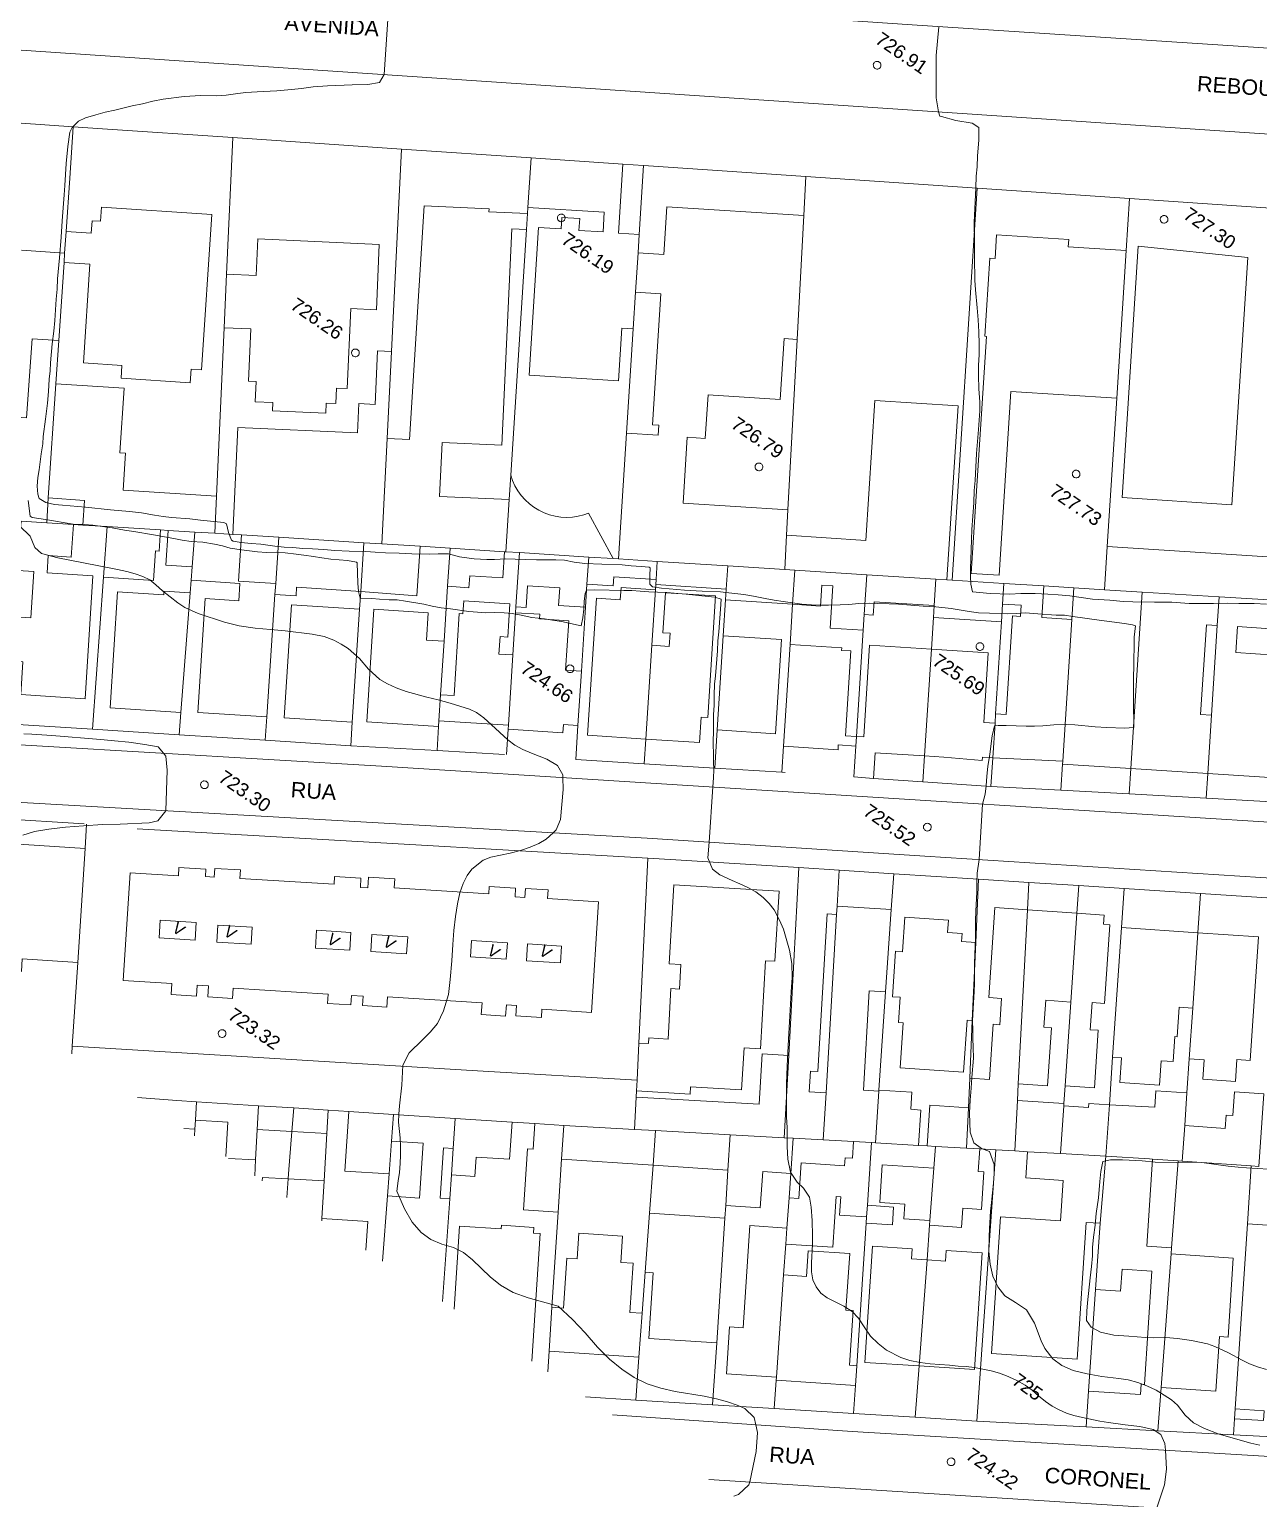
# Model space of a CAD drawing. Header units: metres. Extents: x 322294 to 7190115, y 7390841 to 10157759.
# Drawn here: x 322782.3 to 322941.5, y 7392564.9 to 7392755.3 of the extents above; entities that cross this region are included whole.
import ezdxf
from ezdxf.enums import TextEntityAlignment as Align

# ---------------------------------------------------------------- set-up
doc = ezdxf.new("R2010")
doc.units = ezdxf.units.M
doc.layers.get('0').update_dxf_attribs({"lineweight": 18})
for name, color, linetype, lineweight in [('100_SIST_VIARIO_MEIO_FIO', 1, 'Continuous', 18), ('160_P_SIMP_ASF_TOP', 7, 'Continuous', 18), ('206_MURO_E_MURO_ARRIMO', 7, 'Continuous', 18), ('214_PROJ_BEIRAL_EDIF', 10, 'Continuous', 18), ('600_CURVA_MESTRA', 14, 'Continuous', 18), ('602_CURVA_MESTRA_TOP', 24, 'Continuous', 18), ('604_CURVA_INTERM', 7, 'Continuous', 18), ('606_PTO_COTADO', 7, 'Continuous', 18), ('624_SEGM_CURVA_MESTRA', 14, 'Continuous', 18)]:
    doc.layers.add(name, color=color, linetype=linetype, lineweight=lineweight)
doc.styles.add('Style-Arial', font='arial.ttf', dxfattribs={"height": 1.75})

# ---------------------------------------------------------------- blocks, each defined once
blk = doc.blocks.new('SP09')
at = {"color": 0, "linetype": 'Continuous'}
blk.add_lwpolyline([(-0.03, -0.51), (-0.14, -0.49), (-0.24, -0.46), (-0.31, -0.42), (-0.35, -0.39), (-0.42, -0.31), (-0.47, -0.24), (-0.51, -0.15), (-0.52, -0.09), (-0.52, 0.03), (-0.51, 0.11), (-0.48, 0.2), (-0.44, 0.27), (-0.4, 0.33), (-0.32, 0.39), (-0.23, 0.44), (-0.15, 0.48), (-0.1, 0.48), (-0.03, 0.48), (0.08, 0.48), (0.19, 0.44), (0.27, 0.4), (0.35, 0.32), (0.41, 0.23), (0.46, 0.11), (0.48, 0.03), (0.48, -0.03), (0.47, -0.08), (0.44, -0.21), (0.38, -0.3), (0.31, -0.38), (0.23, -0.44), (0.1, -0.49), (0.02, -0.51)], close=True, dxfattribs=at)

msp = doc.modelspace()

# ---------------------------------------------------------------- linework, layer by layer
at = {"layer": '100_SIST_VIARIO_MEIO_FIO'}
for points in [[(322900.704, 7392822.247), (322988.598, 7392778.139), (322990.648, 7392775.955), (322992.222, 7392773.408), (322993.429, 7392769.868), (322994.123, 7392766.335), (322994.356, 7392762.595), (322994.196, 7392759.835), (322993.648, 7392757.657), (322992.632, 7392755.655), (322990.642, 7392753.424), (322988.805, 7392752.237), (322984.613, 7392751.13), (322980.911, 7392750.561), (322977.166, 7392750.612), (322896.643, 7392755.852), (322806.441, 7392762.02), (322805.448, 7392762.914)], [(322797.807, 7392751.481), (322733.174, 7392755.829), (322662.622, 7392760.61), (322661.194, 7392759.543), (322660.103, 7392757.764), (322657.598, 7392727.757), (322656.556, 7392710.213)], [(323056.864, 7392683.572), (323059.545, 7392720.347), (323058.591, 7392723.18), (323057.195, 7392725.904), (323055.073, 7392728.733), (323052.758, 7392731.053), (323046.244, 7392735.017), (323035.192, 7392740.58), (323028.077, 7392743.082), (323025.101, 7392743.43), (323022.109, 7392743.277), (323010.421, 7392740.942), (323003.457, 7392739.615), (322997.522, 7392738.739), (322993.044, 7392738.305), (322975.36, 7392739.37), (322964.099, 7392740.174), (322958.118, 7392740.647), (322955.129, 7392740.897), (322797.807, 7392751.481)], [(322862.317, 7392650.464), (322752.397, 7392656.73), (322751.077, 7392656.297), (322749.6, 7392654.185), (322749.251, 7392648.268)]]:
    msp.add_lwpolyline(points, dxfattribs=at)
at = {"layer": '100_SIST_VIARIO_MEIO_FIO', "flags": 128}
for points in [[(322739.994, 7392664.97), (322827.89, 7392659.814), (323048.314, 7392645.896), (323051.527, 7392646.581), (323053.522, 7392648.296), (323054.563, 7392650.412), (323055.388, 7392660.236), (323056.864, 7392683.572)], [(322857.796, 7392575.727), (322888.893, 7392573.567), (323010.824, 7392566.28), (323042.39, 7392564.242), (323044.596, 7392563.545), (323048.012, 7392561.765), (323048.724, 7392562.301), (323048.889, 7392571.261), (323053.317, 7392632.578), (323053.157, 7392634.274), (323052.237, 7392636.15), (323049.435, 7392638.321), (323047.972, 7392638.626), (322898.289, 7392648.15), (322862.317, 7392650.464)], [(322870.287, 7392567.379), (323044.806, 7392556.269), (323047.788, 7392554.106), (323048.114, 7392553.592), (323048.724, 7392552.006)]]:
    msp.add_lwpolyline(points, dxfattribs=at)
at = {"layer": '206_MURO_E_MURO_ARRIMO'}
for p, q in [((322787.917, 7392742.67), (322791.745, 7392742.409)), ((322791.745, 7392742.409), (322808.619, 7392741.26)), ((322808.619, 7392741.26), (322830.479, 7392739.772)), ((322830.479, 7392739.772), (322847.258, 7392738.63)), ((322859.174, 7392737.819), (322861.853, 7392737.637)), ((322861.853, 7392737.637), (322882.863, 7392736.207)), ((322882.863, 7392736.207), (322905.092, 7392734.694)), ((322905.092, 7392734.694), (322924.828, 7392733.35)), ((322924.828, 7392733.35), (322955.468, 7392731.265)), ((322790.411, 7392664.578), (322779.384, 7392665.279)), ((322801.657, 7392663.863), (322790.411, 7392664.578)), ((322812.795, 7392663.155), (322801.657, 7392663.863)), ((322823.902, 7392662.449), (322812.795, 7392663.155)), ((322835.08, 7392661.823), (322823.902, 7392662.449)), ((322843.834, 7392661.332), (322835.08, 7392661.823)), ((322861.939, 7392660.11), (322853.048, 7392660.658)), ((322871.07, 7392659.548), (322861.939, 7392660.11)), ((322879.76, 7392659.012), (322871.07, 7392659.548)), ((322880.189, 7392658.986), (322879.76, 7392659.012)), ((322898.043, 7392657.781), (322891.644, 7392658.223)), ((322906.857, 7392657.173), (322898.043, 7392657.781)), ((322915.91, 7392656.68), (322906.857, 7392657.173)), ((322924.77, 7392656.197), (322915.91, 7392656.68)), ((322934.742, 7392655.653), (322924.77, 7392656.197)), ((322944.789, 7392655.106), (322934.742, 7392655.653)), ((322789.341, 7392652.31), (322777.464, 7392653.075)), ((322862.413, 7392647.889), (322796.235, 7392651.667)), ((322866.019, 7392647.683), (322862.413, 7392647.889)), ((322881.977, 7392646.656), (322866.019, 7392647.683)), ((322894.255, 7392645.866), (322887.185, 7392646.321)), ((322905.259, 7392645.158), (322894.255, 7392645.866)), ((322911.762, 7392644.74), (322905.259, 7392645.158)), ((322918.233, 7392644.324), (322911.762, 7392644.74)), ((322924.114, 7392643.946), (322918.233, 7392644.324)), ((322934.015, 7392643.309), (322924.114, 7392643.946)), ((322943.925, 7392642.671), (322934.015, 7392643.309)), ((322860.826, 7392577.653), (322854.313, 7392578.055)), ((322870.793, 7392577.039), (322860.826, 7392577.653)), ((322878.786, 7392576.546), (322870.793, 7392577.039)), ((322889.062, 7392575.912), (322878.786, 7392576.546)), ((322897.034, 7392575.42), (322889.062, 7392575.912)), ((322905.043, 7392574.926), (322897.034, 7392575.42)), ((322919.198, 7392574.177), (322905.043, 7392574.926)), ((322928.483, 7392573.685), (322919.198, 7392574.177)), ((322938.28, 7392573.166), (322928.483, 7392573.685))]:
    msp.add_line(p, q, dxfattribs=at)
at = {"layer": '206_MURO_E_MURO_ARRIMO', "flags": 128}
for points in [[(322808.619, 7392741.26), (322807.809, 7392723.574)], [(322829.174, 7392713.554), (322830.479, 7392739.772)], [(322861.28, 7392728.702), (322861.853, 7392737.637)], [(322882.594, 7392731.167), (322882.863, 7392736.207)], [(322905.092, 7392734.694), (322901.834, 7392683.894)], [(322846.796, 7392731.427), (322846.846, 7392732.213)], [(322924.395, 7392726.61), (322924.828, 7392733.35)], [(322844.621, 7392697.514), (322846.663, 7392729.347)], [(322786.743, 7392725.08), (322786.067, 7392714.946)], [(322807.491, 7392716.623), (322806.491, 7392694.777)], [(322859.628, 7392702.944), (322860.496, 7392716.472)], [(322880.551, 7392692.998), (322881.734, 7392715.101)], [(322921.936, 7392688.272), (322923.168, 7392707.47)], [(322789.176, 7392691.05), (322787.956, 7392691.127)], [(322791.842, 7392684.293), (322790.411, 7392664.578)], [(322803.21, 7392683.888), (322803.082, 7392682.247)], [(322825.185, 7392682.455), (322825.038, 7392680.154)], [(322836.445, 7392683.107), (322835.989, 7392675.998)], [(322863.428, 7392683.323), (322863.386, 7392682.665)], [(322913.718, 7392683.152), (322917.593, 7392682.912)], [(322872.467, 7392681.343), (322872.169, 7392676.689)], [(322881.156, 7392680.786), (322880.823, 7392675.583)], [(322845.255, 7392679.688), (322845.303, 7392680.428)], [(322853.783, 7392672.123), (322854.315, 7392680.406)], [(322899.144, 7392674.953), (322899.408, 7392679.062)], [(322889.426, 7392663.645), (322890.31, 7392677.426)], [(322907.46, 7392666.575), (322908.225, 7392678.496)], [(322801.881, 7392666.756), (322801.657, 7392663.863)], [(322812.795, 7392663.155), (322813.001, 7392666.202)], [(322824.099, 7392665.516), (322823.902, 7392662.449)], [(322835.28, 7392664.941), (322835.08, 7392661.823)], [(322844.077, 7392661.314), (322844.287, 7392664.589)], [(322853.048, 7392660.658), (322853.331, 7392665.066)], [(322871.386, 7392664.489), (322871.07, 7392659.548)], [(322862.145, 7392663.312), (322861.939, 7392660.11)], [(322879.976, 7392662.39), (322879.76, 7392659.012)], [(322898.043, 7392657.781), (322898.257, 7392661.12)], [(322906.857, 7392657.173), (322907.096, 7392660.892)], [(322915.91, 7392656.68), (322916.127, 7392660.063)], [(322924.981, 7392659.495), (322924.77, 7392656.197)], [(322934.742, 7392655.653), (322934.948, 7392658.856)], [(322789.66, 7392652.28), (322789.459, 7392649.136)], [(322862.413, 7392647.889), (322861.236, 7392623.924)], [(322894.255, 7392645.866), (322893.94, 7392641.238)], [(322905.259, 7392645.158), (322904.89, 7392636.956)], [(322911.576, 7392641.185), (322911.762, 7392644.74)], [(322917.99, 7392640.749), (322918.233, 7392644.324)], [(322924.114, 7392643.946), (322923.769, 7392638.873)], [(322933.668, 7392638.2), (322934.015, 7392643.309)], [(322788.511, 7392634.342), (322787.815, 7392623.494)], [(322893.213, 7392630.545), (322892.349, 7392617.829)], [(322904.435, 7392626.821), (322904.1, 7392619.375)], [(322922.628, 7392622.092), (322922.207, 7392615.899)], [(322932.258, 7392617.458), (322932.557, 7392621.863)], [(322916.313, 7392616.08), (322916.467, 7392618.353)], [(322803.703, 7392612.77), (322803.651, 7392611.913)], [(322816.267, 7392612.45), (322815.822, 7392606.952), (322815.778, 7392606.323)], [(322820.785, 7392612.198), (322820.442, 7392606.063)], [(322898.584, 7392610.593), (322897.469, 7392610.657)], [(322905.043, 7392574.926), (322907.506, 7392610.074)], [(322811.462, 7392606.693), (322811.574, 7392608.775)], [(322828.64, 7392604.102), (322828.854, 7392606.955)], [(322836.936, 7392606.835), (322836.719, 7392603.747)], [(322862.61, 7392601.882), (322863.067, 7392608.096)], [(322880.687, 7392603.841), (322880.908, 7392607.022)], [(322940.587, 7392608.008), (322940.09, 7392600.499)], [(322872.376, 7392601.235), (322872.481, 7392602.845)], [(322850.768, 7392601.987), (322849.964, 7392589.671)], [(322890.692, 7392600.589), (322889.471, 7392582.109)], [(322921.012, 7392600.558), (322920.422, 7392591.975)], [(322898.908, 7392600.302), (322898.57, 7392595.811)], [(322930.207, 7392596.585), (322930.267, 7392597.381)], [(322861.654, 7392588.901), (322862.046, 7392594.228)], [(322849.593, 7392583.991), (322849.419, 7392581.325)], [(322870.793, 7392577.039), (322871.318, 7392585.059)], [(322860.826, 7392577.653), (322861.236, 7392583.22)], [(322897.535, 7392582.076), (322897.034, 7392575.42)], [(322878.786, 7392576.546), (322879.043, 7392580.232)], [(322889.302, 7392579.553), (322889.062, 7392575.912)], [(322919.516, 7392578.811), (322919.198, 7392574.177)], [(322928.483, 7392573.685), (322928.903, 7392579.269)], [(322938.501, 7392576.504), (322938.417, 7392575.24)]]:
    msp.add_lwpolyline(points, dxfattribs=at)
at = {"layer": '214_PROJ_BEIRAL_EDIF'}
for points in [[(322774.394, 7392743.59), (322787.917, 7392742.67), (322787.473, 7392736.017)], [(322787.473, 7392736.017), (322787.011, 7392729.098), (322786.823, 7392726.279), (322781.239, 7392726.689)], [(322860.999, 7392619.106), (322860.931, 7392617.719), (322860.892, 7392616.926), (322860.686, 7392612.721), (322851.503, 7392613.233), (322847.767, 7392613.475), (322844.799, 7392613.668), (322837.448, 7392614.144), (322829.431, 7392614.664), (322823.631, 7392615.04), (322820.953, 7392615.214), (322816.514, 7392615.502), (322811.952, 7392615.798), (322803.92, 7392616.319), (322801.363, 7392616.485), (322796.273, 7392616.843)], [(322829.171, 7392611.198), (322829.431, 7392614.664), (322837.448, 7392614.144), (322837.175, 7392610.24), (322835.897, 7392610.324), (322835.467, 7392603.83), (322836.719, 7392603.747), (322835.786, 7392590.437)], [(322811.785, 7392612.701), (322811.574, 7392608.775), (322808.052, 7392608.971)], [(322820.442, 7392606.063), (322820.169, 7392601.175), (322820.153, 7392600.884)], [(322820.169, 7392601.175), (322820.153, 7392600.884)], [(322847.641, 7392600.033), (322843.424, 7392600.313), (322843.393, 7392599.841), (322837.991, 7392600.199), (322837.278, 7392589.439)]]:
    msp.add_lwpolyline(points, dxfattribs=at)
at = {"layer": '214_PROJ_BEIRAL_EDIF', "flags": 128}
for points in [[(322846.846, 7392732.213), (322847.258, 7392738.63), (322859.174, 7392737.819), (322858.6, 7392728.874), (322861.28, 7392728.702), (322861.128, 7392726.337), (322860.801, 7392721.231), (322860.496, 7392716.472), (322859.045, 7392716.565), (322858.607, 7392709.738), (322847.007, 7392710.482), (322848.233, 7392729.605), (322851.147, 7392729.418), (322851.243, 7392730.914), (322853.569, 7392730.764), (322853.47, 7392729.234), (322856.591, 7392729.034), (322856.754, 7392731.577)], [(322787.011, 7392729.098), (322786.823, 7392726.279), (322786.743, 7392725.08), (322790.102, 7392724.856), (322789.248, 7392712.054), (322794.238, 7392711.721), (322794.13, 7392710.091), (322803.078, 7392709.493), (322803.197, 7392711.266), (322804.539, 7392711.177), (322805.881, 7392731.29), (322791.59, 7392732.244), (322791.468, 7392730.416), (322790.366, 7392730.489), (322790.259, 7392728.882)], [(322843.806, 7392687.594), (322836.761, 7392688.044), (322832.879, 7392688.291), (322827.933, 7392688.607), (322828.613, 7392702.273), (322831.492, 7392702.142), (322833.424, 7392732.424), (322841.824, 7392732.04), (322841.806, 7392731.655), (322846.796, 7392731.427), (322846.663, 7392729.347), (322844.77, 7392729.433), (322843.488, 7392701.41), (322835.727, 7392701.765), (322835.406, 7392694.762), (322844.418, 7392694.349), (322843.984, 7392687.583)], [(322880.551, 7392692.998), (322880.375, 7392689.717), (322880.138, 7392685.278), (322872.75, 7392685.749), (322863.621, 7392686.331), (322858.583, 7392686.652), (322859.628, 7392702.944), (322863.723, 7392702.681), (322863.807, 7392703.991), (322862.978, 7392704.044), (322864.067, 7392721.022), (322860.801, 7392721.231), (322861.128, 7392726.337), (322864.469, 7392726.123), (322864.866, 7392732.304), (322882.594, 7392731.167), (322881.734, 7392715.101), (322880.052, 7392715.209), (322879.545, 7392707.306), (322870.196, 7392707.906), (322869.835, 7392702.282), (322867.511, 7392702.431), (322866.962, 7392693.869)], [(322807.491, 7392716.623), (322807.809, 7392723.574), (322811.657, 7392723.398), (322811.873, 7392728.121), (322827.599, 7392727.401), (322827.212, 7392718.955), (322823.904, 7392719.107), (322823.429, 7392708.727), (322822.063, 7392708.79), (322821.972, 7392706.805), (322820.711, 7392706.863), (322820.65, 7392705.536), (322813.769, 7392705.851), (322813.818, 7392706.912), (322811.526, 7392707.017), (322811.647, 7392709.642), (322810.656, 7392709.687), (322810.966, 7392716.464)], [(322924.395, 7392726.61), (322923.168, 7392707.47), (322909.444, 7392708.35), (322907.917, 7392684.538), (322904.311, 7392684.77), (322906.282, 7392715.497), (322906.063, 7392715.511), (322906.714, 7392725.651), (322907.388, 7392725.608), (322907.584, 7392728.664), (322916.942, 7392728.063), (322916.88, 7392727.092)], [(322940.129, 7392725.731), (322938.074, 7392693.687), (322923.841, 7392694.6), (322925.932, 7392727.204)], [(322809.723, 7392689.763), (322808.611, 7392689.832), (322809.245, 7392703.693), (322824.761, 7392702.983), (322824.935, 7392706.786), (322827.056, 7392706.689), (322827.374, 7392713.636), (322829.174, 7392713.554), (322828.613, 7392702.273), (322827.933, 7392688.607), (322825.589, 7392688.756), (322814.571, 7392689.459)], [(322806.491, 7392694.777), (322806.272, 7392689.979), (322803.695, 7392690.14), (322800.225, 7392690.358), (322799.251, 7392690.419), (322792.318, 7392690.853), (322789.176, 7392691.05), (322789.389, 7392694.245), (322784.706, 7392694.557), (322785.695, 7392709.366), (322794.54, 7392708.775), (322793.982, 7392700.403), (322794.718, 7392700.354), (322794.4, 7392695.584)], [(322901.154, 7392683.938), (322902.6, 7392706.487), (322891.804, 7392707.179), (322890.642, 7392689.058), (322880.375, 7392689.717), (322880.138, 7392685.278), (322881.439, 7392685.195), (322890.77, 7392684.6), (322899.726, 7392684.029)], [(322857.915, 7392686.695), (322854.731, 7392686.898), (322845.754, 7392687.47), (322843.984, 7392687.583), (322844.418, 7392694.349), (322844.621, 7392697.514), (322844.863, 7392696.804), (322845.175, 7392696.123), (322845.552, 7392695.475), (322845.992, 7392694.868), (322846.489, 7392694.307), (322847.04, 7392693.799), (322847.638, 7392693.347), (322848.278, 7392692.956), (322848.953, 7392692.631), (322849.658, 7392692.374), (322850.384, 7392692.188), (322851.125, 7392692.075), (322851.874, 7392692.036), (322852.623, 7392692.071), (322853.364, 7392692.179), (322854.092, 7392692.361), (322854.709, 7392692.578)], [(322787.956, 7392691.127), (322784.492, 7392691.344), (322781.166, 7392691.544), (322780.758, 7392685.54), (322780.733, 7392685.171), (322782.831, 7392685.036), (322782.444, 7392679.009), (322780.325, 7392679.145), (322779.936, 7392673.414), (322781.395, 7392673.321), (322781.122, 7392669.073), (322789.467, 7392668.537), (322790.488, 7392684.457), (322784.544, 7392684.838), (322784.687, 7392687.083), (322787.685, 7392686.891)], [(322799.251, 7392690.419), (322792.318, 7392690.853), (322791.842, 7392684.293), (322798.352, 7392683.876), (322798.596, 7392687.688), (322799.074, 7392687.658)], [(322800.225, 7392690.358), (322803.695, 7392690.14), (322803.346, 7392685.642), (322799.936, 7392685.861)], [(322809.723, 7392689.763), (322808.611, 7392689.832), (322806.272, 7392689.979), (322803.695, 7392690.14), (322803.346, 7392685.642), (322803.21, 7392683.888), (322809.535, 7392683.483), (322809.391, 7392681.234), (322805.033, 7392681.513), (322804.087, 7392666.774), (322813.001, 7392666.202), (322814.07, 7392682.029), (322814.166, 7392683.459), (322809.339, 7392683.769)], [(322814.166, 7392683.459), (322814.07, 7392682.029), (322816.801, 7392681.854), (322816.874, 7392682.988), (322825.185, 7392682.455), (322825.589, 7392688.756), (322814.571, 7392689.459)], [(322832.879, 7392688.291), (322832.469, 7392681.895), (322825.185, 7392682.455), (322825.589, 7392688.756), (322827.933, 7392688.607)], [(322952.125, 7392686.336), (322921.936, 7392688.272), (322921.577, 7392682.666), (322926.448, 7392682.365), (322936.416, 7392681.749), (322946.458, 7392681.129), (322951.713, 7392680.804)], [(322843.806, 7392687.594), (322836.761, 7392688.044), (322836.445, 7392683.107), (322839.216, 7392682.929), (322839.315, 7392684.485), (322843.589, 7392684.211)], [(322845.303, 7392680.428), (322846.618, 7392680.343), (322846.8, 7392683.182), (322850.973, 7392682.915), (322850.827, 7392680.629), (322854.315, 7392680.406), (322854.505, 7392683.379), (322854.731, 7392686.898), (322845.754, 7392687.47)], [(322854.505, 7392683.379), (322857.909, 7392683.161), (322857.984, 7392684.327), (322863.47, 7392683.975), (322863.621, 7392686.331), (322858.583, 7392686.652), (322857.915, 7392686.695), (322854.731, 7392686.898)], [(322863.47, 7392683.975), (322863.621, 7392686.331), (322872.75, 7392685.749), (322872.557, 7392682.737), (322863.428, 7392683.323)], [(322881.156, 7392680.786), (322881.439, 7392685.195), (322880.138, 7392685.278), (322872.75, 7392685.749), (322872.557, 7392682.737), (322872.467, 7392681.343)], [(322890.44, 7392679.448), (322890.31, 7392677.426), (322886.033, 7392677.701), (322886.383, 7392683.155), (322884.961, 7392683.246), (322884.788, 7392680.553), (322881.156, 7392680.786), (322881.439, 7392685.195), (322890.77, 7392684.6)], [(322890.44, 7392679.448), (322891.601, 7392679.374), (322891.713, 7392681.11), (322899.507, 7392680.61), (322899.726, 7392684.029), (322890.77, 7392684.6)], [(322801.881, 7392666.756), (322803.082, 7392682.247), (322799.683, 7392682.465), (322799.653, 7392681.994), (322793.688, 7392682.376), (322792.724, 7392667.343)], [(322863.386, 7392682.665), (322862.925, 7392675.471), (322862.145, 7392663.312), (322854.587, 7392663.797), (322855.727, 7392681.569), (322858.829, 7392681.37), (322858.93, 7392682.951)], [(322899.726, 7392684.029), (322901.154, 7392683.938), (322901.834, 7392683.894), (322908.544, 7392683.472), (322908.373, 7392680.81), (322908.225, 7392678.496), (322899.408, 7392679.062), (322899.507, 7392680.61)], [(322908.373, 7392680.81), (322908.544, 7392683.472), (322913.718, 7392683.152), (322913.455, 7392679.054), (322917.329, 7392678.805), (322916.152, 7392660.449), (322907.096, 7392660.892), (322907.382, 7392665.363), (322907.46, 7392666.575), (322908.837, 7392666.486), (322909.658, 7392679.283), (322910.702, 7392679.216), (322910.794, 7392680.655)], [(322924.981, 7392659.495), (322916.127, 7392660.063), (322916.152, 7392660.449), (322917.329, 7392678.805), (322917.593, 7392682.912), (322921.577, 7392682.666), (322926.448, 7392682.365)], [(322824.099, 7392665.516), (322825.038, 7392680.154), (322816.2, 7392680.721), (322815.261, 7392666.083)], [(322835.544, 7392669.066), (322837.282, 7392668.955), (322837.963, 7392679.572), (322838.431, 7392679.542), (322838.539, 7392681.224), (322844.528, 7392680.84), (322844.252, 7392676.538), (322843.247, 7392676.602), (322843.101, 7392674.323), (322844.904, 7392674.208), (322844.319, 7392665.096), (322835.327, 7392665.672)], [(322862.145, 7392663.312), (322862.925, 7392675.471), (322865.171, 7392675.327), (322865.28, 7392677.031), (322864.355, 7392677.091), (322864.687, 7392682.272), (322871.16, 7392681.857), (322870.149, 7392666.103), (322869.29, 7392666.158), (322869.079, 7392662.867)], [(322936.177, 7392678.017), (322936.416, 7392681.749), (322926.448, 7392682.365), (322924.981, 7392659.495), (322934.948, 7392658.856), (322935.433, 7392666.418), (322934.025, 7392666.508), (322934.769, 7392678.107)], [(322934.948, 7392658.856), (322935.433, 7392666.418), (322936.177, 7392678.017), (322936.416, 7392681.749), (322946.458, 7392681.129), (322946.231, 7392677.591), (322946.042, 7392674.646), (322942.888, 7392674.848), (322943.065, 7392677.611), (322938.805, 7392677.884), (322938.589, 7392674.511), (322943.674, 7392674.185), (322943.476, 7392671.111), (322944.05, 7392671.075), (322943.592, 7392663.936), (322945.348, 7392663.824), (322944.988, 7392658.212)], [(322835.989, 7392675.998), (322835.544, 7392669.066), (322835.327, 7392665.672), (322835.28, 7392664.941), (322825.965, 7392665.538), (322826.901, 7392680.131), (322833.94, 7392679.68), (322833.713, 7392676.144)], [(322853.783, 7392672.123), (322853.331, 7392665.066), (322851.457, 7392665.186), (322851.39, 7392664.134), (322844.287, 7392664.589), (322844.319, 7392665.096), (322844.904, 7392674.208), (322845.255, 7392679.688), (322848.401, 7392679.486), (322848.362, 7392678.886), (322852.135, 7392678.644), (322851.725, 7392672.255)], [(322871.386, 7392664.489), (322872.169, 7392676.689), (322879.71, 7392676.205), (322878.927, 7392664.005)], [(322889.426, 7392663.645), (322889.347, 7392662.406), (322887.079, 7392662.552), (322887.04, 7392661.937), (322879.976, 7392662.39), (322880.823, 7392675.583), (322887.53, 7392675.153), (322887.507, 7392674.802), (322888.705, 7392674.725), (322888.001, 7392663.74)], [(322891.644, 7392658.223), (322889.09, 7392658.399), (322889.347, 7392662.406), (322889.426, 7392663.645), (322890.364, 7392663.582), (322891.126, 7392675.468), (322899.144, 7392674.953), (322898.257, 7392661.12), (322891.856, 7392661.53)], [(322907.382, 7392665.363), (322907.096, 7392660.892), (322905.762, 7392660.978), (322905.734, 7392660.547), (322900.765, 7392660.959), (322898.257, 7392661.12), (322899.144, 7392674.953), (322906.517, 7392674.48), (322905.939, 7392665.456)], [(322776.44, 7392637.021), (322776.223, 7392633.614), (322777.081, 7392633.565), (322780.477, 7392633.248), (322781.216, 7392633.198), (322781.324, 7392634.821), (322788.511, 7392634.342), (322789.459, 7392649.136), (322779.533, 7392649.763), (322778.72, 7392636.877)], [(322855.99, 7392642.231), (322855.088, 7392627.897), (322848.668, 7392628.3), (322848.6, 7392627.222), (322845.307, 7392627.429), (322845.394, 7392628.804), (322844.061, 7392628.888), (322843.968, 7392627.412), (322840.814, 7392627.611), (322840.91, 7392629.123), (322828.638, 7392629.895), (322828.554, 7392628.57), (322825.436, 7392628.766), (322825.513, 7392629.994), (322823.985, 7392630.09), (322823.908, 7392628.853), (322820.873, 7392629.044), (322820.95, 7392630.267), (322808.673, 7392631.04), (322808.589, 7392629.705), (322805.364, 7392629.908), (322805.453, 7392631.325), (322803.985, 7392631.417), (322803.895, 7392629.985), (322800.607, 7392630.192), (322800.697, 7392631.619), (322794.418, 7392632.014), (322795.297, 7392645.973), (322801.557, 7392645.579), (322801.625, 7392646.662), (322805.116, 7392646.442), (322805.056, 7392645.494), (322806.199, 7392645.422), (322806.271, 7392646.559), (322809.596, 7392646.35), (322809.527, 7392645.256), (322821.734, 7392644.488), (322821.799, 7392645.509), (322825.219, 7392645.294), (322825.143, 7392644.087), (322826.097, 7392644.027), (322826.184, 7392645.416), (322829.597, 7392645.201), (322829.523, 7392644.032), (322841.789, 7392643.26), (322841.849, 7392644.208), (322845.264, 7392643.993), (322845.192, 7392642.847), (322846.457, 7392642.768), (322846.531, 7392643.951), (322849.478, 7392643.765), (322849.408, 7392642.645)], [(322885.487, 7392617.48), (322885.128, 7392611.374), (322881.226, 7392611.589), (322880.068, 7392611.653), (322880.648, 7392622.296), (322881.977, 7392646.656), (322887.185, 7392646.321), (322886.91, 7392641.652), (322886.847, 7392640.576), (322885.63, 7392640.648), (322884.427, 7392620.217), (322883.465, 7392620.273), (322883.308, 7392617.609)], [(322861.236, 7392623.924), (322860.999, 7392619.106), (322860.931, 7392617.719), (322867.876, 7392617.31), (322867.93, 7392618.228), (322874.55, 7392617.838), (322874.873, 7392623.314), (322876.983, 7392623.19), (322877.653, 7392634.582), (322878.872, 7392634.511), (322879.408, 7392643.605), (322865.756, 7392644.409), (322865.154, 7392634.175), (322866.681, 7392634.085), (322866.494, 7392630.908), (322865.392, 7392630.973), (322865.007, 7392624.436), (322862.529, 7392624.582), (322862.486, 7392623.85)], [(322892.338, 7392617.675), (322890.323, 7392617.793), (322891.081, 7392630.67), (322893.213, 7392630.545), (322893.94, 7392641.238), (322886.91, 7392641.652), (322886.847, 7392640.576), (322885.487, 7392617.48), (322885.128, 7392611.374), (322889.037, 7392611.147), (322891.38, 7392611.011), (322891.883, 7392610.982)], [(322903.692, 7392610.296), (322905.399, 7392610.197), (322907.506, 7392610.074), (322909.936, 7392609.933), (322910.28, 7392616.49), (322910.391, 7392618.613), (322911.576, 7392641.185), (322907.375, 7392641.471), (322906.583, 7392629.817), (322908.226, 7392629.705), (322907.994, 7392626.293), (322907.165, 7392626.35), (322906.679, 7392619.199), (322904.1, 7392619.375), (322903.927, 7392615.533)], [(322911.576, 7392641.185), (322910.391, 7392618.613), (322914.187, 7392618.355), (322914.701, 7392625.911), (322913.719, 7392625.978), (322913.955, 7392629.455), (322917.207, 7392629.234), (322917.99, 7392640.749)], [(322916.467, 7392618.353), (322917.207, 7392629.234), (322917.99, 7392640.749), (322921.515, 7392640.509), (322921.434, 7392639.315), (322922.273, 7392639.258), (322921.579, 7392629.048), (322919.967, 7392629.157), (322919.728, 7392625.645), (322920.767, 7392625.575), (322920.258, 7392618.095)], [(322803.874, 7392639.542), (322803.73, 7392637.244), (322799.054, 7392637.538), (322799.199, 7392639.836)], [(322811.131, 7392638.935), (322806.683, 7392639.215), (322806.544, 7392637.007), (322810.992, 7392636.728)], [(322904.435, 7392626.821), (322904.89, 7392636.956), (322903.06, 7392637.081), (322903.13, 7392638.114), (322901.225, 7392638.243), (322901.335, 7392639.855), (322895.703, 7392640.238), (322895.398, 7392635.754), (322894.498, 7392635.815), (322894.097, 7392629.918), (322895.097, 7392629.85), (322894.874, 7392626.58), (322895.496, 7392626.537), (322895.1, 7392620.712), (322903.301, 7392620.154), (322903.757, 7392626.867)], [(322933.668, 7392638.2), (322933.005, 7392628.458), (322931.268, 7392628.576), (322931.006, 7392624.73), (322930.701, 7392624.751), (322930.481, 7392621.514), (322928.911, 7392621.621), (322928.695, 7392618.451), (322923.572, 7392618.799), (322923.791, 7392622.013), (322922.628, 7392622.092), (322923.769, 7392638.873)], [(322823.927, 7392638.255), (322819.459, 7392638.536), (322819.313, 7392636.221), (322823.782, 7392635.94)], [(322831.279, 7392637.69), (322831.14, 7392635.488), (322826.489, 7392635.78), (322826.628, 7392637.983)], [(322844.189, 7392636.917), (322839.562, 7392637.208), (322839.428, 7392635.074), (322844.055, 7392634.783)], [(322851.195, 7392636.479), (322851.058, 7392634.301), (322846.652, 7392634.578), (322846.789, 7392636.756)], [(322932.557, 7392621.863), (322933.005, 7392628.458), (322933.668, 7392638.2), (322941.521, 7392637.666), (322940.433, 7392621.668), (322938.733, 7392621.784), (322938.539, 7392618.933), (322934.313, 7392619.22), (322934.484, 7392621.732)], [(322880.648, 7392622.296), (322877.19, 7392622.5), (322876.807, 7392615.989), (322860.892, 7392616.926), (322860.686, 7392612.721), (322863.397, 7392612.572), (322873.082, 7392612.038), (322880.068, 7392611.653)], [(322891.883, 7392610.982), (322897.469, 7392610.657), (322897.781, 7392615.242), (322896.468, 7392615.332), (322896.618, 7392617.538), (322892.349, 7392617.829), (322892.338, 7392617.675)], [(322921.755, 7392609.247), (322922.207, 7392615.899), (322928.087, 7392615.592), (322928.232, 7392617.731), (322932.258, 7392617.458), (322931.969, 7392613.212), (322931.657, 7392608.625), (322931.116, 7392608.662), (322927.805, 7392608.891), (322927.417, 7392608.918)], [(322811.785, 7392612.701), (322816.267, 7392612.45), (322816.514, 7392615.502), (322811.952, 7392615.798)], [(322903.927, 7392615.533), (322898.943, 7392615.872), (322898.584, 7392610.593), (322899.678, 7392610.529), (322903.692, 7392610.296)], [(322915.871, 7392609.588), (322916.291, 7392615.764), (322916.313, 7392616.08), (322910.28, 7392616.49), (322909.936, 7392609.933), (322911.587, 7392609.837)], [(322922.207, 7392615.899), (322919.539, 7392616.081), (322919.503, 7392615.546), (322916.291, 7392615.764), (322915.871, 7392609.588), (322921.755, 7392609.247)], [(322931.969, 7392613.212), (322937.216, 7392612.855), (322937.333, 7392614.584), (322938.218, 7392614.523), (322938.427, 7392617.59), (322942.202, 7392617.333), (322942.077, 7392615.488), (322941.564, 7392607.941), (322940.587, 7392608.008), (322931.657, 7392608.625)], [(322820.785, 7392612.198), (322816.267, 7392612.45), (322816.514, 7392615.502), (322820.953, 7392615.214)], [(322829.171, 7392611.198), (322828.854, 7392606.955), (322823.12, 7392607.335), (322823.631, 7392615.04), (322829.431, 7392614.664)], [(322844.799, 7392613.668), (322837.448, 7392614.144), (322837.175, 7392610.24), (322836.936, 7392606.835), (322839.989, 7392606.633), (322840.155, 7392609.139), (322844.48, 7392608.852)], [(322847.767, 7392613.475), (322851.503, 7392613.233), (322851.218, 7392608.881), (322850.768, 7392601.987), (322846.267, 7392602.285), (322846.791, 7392610.201), (322847.546, 7392610.151)], [(322863.067, 7392608.096), (322863.397, 7392612.572), (322860.686, 7392612.721), (322851.503, 7392613.233), (322851.218, 7392608.881)], [(322872.782, 7392607.453), (322863.067, 7392608.096), (322863.397, 7392612.572), (322873.082, 7392612.038)], [(322880.908, 7392607.022), (322877.283, 7392607.262), (322876.97, 7392602.547), (322872.481, 7392602.845), (322872.782, 7392607.453), (322873.082, 7392612.038), (322880.068, 7392611.653), (322881.226, 7392611.589)], [(322889.037, 7392611.147), (322891.38, 7392611.011), (322890.844, 7392602.894), (322890.745, 7392601.4), (322887.234, 7392601.633), (322887.39, 7392603.98), (322886.78, 7392604.021), (322886.346, 7392597.46), (322880.271, 7392597.862), (322880.415, 7392599.939), (322880.687, 7392603.841), (322881.94, 7392603.758), (322882.246, 7392608.378), (322887.876, 7392608.005), (322887.946, 7392609.064), (322888.895, 7392609.001)], [(322905.399, 7392610.197), (322903.692, 7392610.296), (322899.678, 7392610.529), (322899.466, 7392607.712), (322898.954, 7392600.918), (322898.908, 7392600.302), (322903.031, 7392600.029), (322903.196, 7392602.523), (322905.619, 7392602.363), (322905.94, 7392607.212), (322905.205, 7392607.261)], [(322911.587, 7392609.837), (322911.362, 7392606.44), (322916.208, 7392606.119), (322915.862, 7392600.893), (322908.095, 7392601.408), (322906.921, 7392583.679), (322918.021, 7392582.944), (322919.195, 7392600.678), (322921.012, 7392600.558), (322921.755, 7392609.247), (322915.871, 7392609.588)], [(322930.267, 7392597.381), (322931.116, 7392608.662), (322927.805, 7392608.891), (322927.057, 7392597.594)], [(322898.954, 7392600.918), (322899.466, 7392607.712), (322892.77, 7392608.155), (322892.446, 7392603.258), (322895.688, 7392603.043), (322895.562, 7392601.143)], [(322890.844, 7392602.894), (322890.745, 7392601.4), (322890.692, 7392600.589), (322894.089, 7392600.365), (322894.241, 7392602.669)], [(322871.318, 7392585.059), (322862.536, 7392585.64), (322863.1, 7392594.158), (322862.046, 7392594.228), (322862.61, 7392601.882), (322872.376, 7392601.235)], [(322861.654, 7392588.901), (322860.056, 7392589.006), (322860.478, 7392595.373), (322858.892, 7392595.478), (322859.118, 7392598.898), (322853.436, 7392599.275), (322853.216, 7392595.952), (322851.903, 7392596.039), (322851.474, 7392589.571), (322849.964, 7392589.671), (322849.593, 7392583.991), (322861.236, 7392583.22)], [(322879.069, 7392580.607), (322879.993, 7392593.875), (322880.271, 7392597.862), (322880.415, 7392599.939), (322875.63, 7392600.256), (322874.754, 7392587.025), (322872.981, 7392587.143), (322872.577, 7392581.037)], [(322938.417, 7392575.24), (322942.158, 7392574.992), (322942.242, 7392576.257), (322938.501, 7392576.504), (322940.09, 7392600.499), (322949.735, 7392599.86), (322949.386, 7392595.508), (322948.531, 7392584.818), (322947.847, 7392576.268), (322947.559, 7392572.675), (322938.28, 7392573.166)], [(322879.993, 7392593.875), (322879.069, 7392580.607), (322879.043, 7392580.232), (322889.302, 7392579.553), (322889.471, 7392582.109), (322888.517, 7392582.172), (322888.986, 7392589.248), (322888.064, 7392589.309), (322888.549, 7392596.635), (322883.187, 7392596.99), (322882.968, 7392593.678)], [(322897.535, 7392582.076), (322898.57, 7392595.811), (322896.574, 7392595.944), (322896.66, 7392597.237), (322891.528, 7392597.577), (322890.533, 7392582.54)], [(322897.535, 7392582.076), (322898.57, 7392595.811), (322900.962, 7392595.653), (322901.054, 7392597.048), (322905.71, 7392596.739), (322904.707, 7392581.601)], [(322930.207, 7392596.585), (322928.903, 7392579.269), (322935.994, 7392578.799), (322936.463, 7392585.88), (322937.577, 7392585.806), (322938.256, 7392596.052)], [(322919.516, 7392578.811), (322920.422, 7392591.975), (322923.657, 7392591.761), (322923.845, 7392594.603), (322927.715, 7392594.347), (322926.743, 7392579.68), (322926.342, 7392579.706), (322926.253, 7392578.365)]]:
    msp.add_lwpolyline(points, close=True, dxfattribs=at)
for points in [[(322767.401, 7392705.982), (322781.869, 7392704.922), (322782.622, 7392715.198), (322786.067, 7392714.946), (322785.695, 7392709.366), (322784.706, 7392694.557), (322784.492, 7392691.344), (322781.166, 7392691.544), (322769.983, 7392692.216), (322761.298, 7392692.739), (322758.657, 7392692.897)], [(322787.754, 7392622.537), (322787.815, 7392623.494), (322840.315, 7392620.313), (322860.999, 7392619.106)], [(322802.247, 7392612.851), (322803.703, 7392612.77), (322803.774, 7392613.92), (322803.92, 7392616.319), (322801.363, 7392616.485), (322796.273, 7392616.843)], [(322807.704, 7392609.204), (322807.954, 7392613.687), (322803.774, 7392613.92), (322803.92, 7392616.319), (322811.952, 7392615.798), (322811.785, 7392612.701)], [(322828.007, 7392595.635), (322828.64, 7392604.102), (322832.82, 7392603.825), (322833.29, 7392610.925), (322829.171, 7392611.198)], [(322812.419, 7392606.053), (322812.444, 7392606.51), (322815.778, 7392606.323), (322815.612, 7392603.919)], [(322815.612, 7392603.919), (322815.778, 7392606.323), (322820.442, 7392606.063)], [(322825.859, 7392597.071), (322826.104, 7392600.782), (322820.169, 7392601.175)], [(322847.366, 7392582.698), (322848.461, 7392599.236), (322847.592, 7392599.293), (322847.641, 7392600.033)]]:
    msp.add_lwpolyline(points, dxfattribs=at)
at = {"layer": '600_CURVA_MESTRA', "elevation": 725}
msp.add_lwpolyline([(322782.114, 7392694.236), (322782.348, 7392692.179), (322782.626, 7392692.008), (322784.352, 7392691.77), (322787.912, 7392691.179), (322789.404, 7392691.105), (322790.483, 7392691.026), (322791.734, 7392690.877), (322792.978, 7392690.682), (322794.56, 7392690.397), (322795.769, 7392690.22), (322798.32, 7392689.788), (322800.976, 7392689.294), (322802.032, 7392689.105), (322803.227, 7392688.92), (322804.717, 7392688.83), (322806.26, 7392688.573), (322807.268, 7392688.361), (322808.272, 7392688.066), (322809.737, 7392687.827), (322811.817, 7392687.575), (322812.995, 7392687.497), (322814.299, 7392687.512), (322815.41, 7392687.447), (322816.818, 7392687.29), (322817.834, 7392687.131), (322819.07, 7392686.968), (322820.131, 7392686.798), (322821.319, 7392686.646), (322823.495, 7392686.442), (322824.654, 7392686.223), (322824.732, 7392686.135), (322824.793, 7392683.511), (322824.89, 7392682.435), (322825.129, 7392681.592), (322826.614, 7392681.514), (322827.629, 7392681.427), (322828.854, 7392681.35), (322829.913, 7392681.342), (322831.009, 7392681.185), (322833.375, 7392680.775), (322834.443, 7392680.547), (322835.591, 7392680.326), (322836.811, 7392680.183), (322839.197, 7392679.844), (322840.309, 7392679.736), (322841.364, 7392679.69), (322842.499, 7392679.704), (322843.759, 7392679.658), (322844.804, 7392679.593), (322845.969, 7392679.376), (322847.375, 7392679.079), (322849.014, 7392678.885), (322850.054, 7392678.742), (322851.198, 7392678.551), (322853.761, 7392678.002), (322853.975, 7392679.01), (322854.084, 7392680.132), (322854.147, 7392681.163), (322854.261, 7392682.165), (322854.451, 7392682.621), (322855.512, 7392682.637), (322859.295, 7392682.585), (322860.341, 7392682.561), (322861.407, 7392682.5), (322862.544, 7392682.381), (322863.648, 7392682.37), (322864.837, 7392682.315), (322866.272, 7392682.173), (322867.374, 7392682.106), (322868.553, 7392681.954), (322871.085, 7392681.701), (322871.905, 7392681.435), (322871.795, 7392680.149), (322871.74, 7392678.984), (322871.582, 7392677.219), (322871.445, 7392676.056), (322871.404, 7392674.756), (322871.17, 7392671.518), (322871.045, 7392670.412), (322871.004, 7392668.981), (322870.993, 7392667.662), (322870.914, 7392666.493), (322870.883, 7392664.77), (322870.878, 7392662.551), (322870.898, 7392661.431), (322870.883, 7392660.35), (322870.927, 7392659.313), (322870.913, 7392658.287), (322870.806, 7392657.104), (322870.35, 7392649.947), (322870.169, 7392647.903), (322870.767, 7392646.462), (322871.705, 7392645.723), (322873.337, 7392644.98), (322874.336, 7392644.569), (322875.357, 7392644.09), (322876.378, 7392643.503), (322877.329, 7392642.793), (322878.117, 7392641.992), (322878.755, 7392641.173), (322879.458, 7392639.839), (322879.964, 7392638.692), (322880.334, 7392637.484), (322880.739, 7392635.945), (322881.057, 7392634.213), (322881.093, 7392632.396), (322880.954, 7392630.552), (322880.752, 7392626.65), (322880.603, 7392624.411), (322880.465, 7392620.924), (322880.366, 7392618.619), (322880.348, 7392617.599), (322880.348, 7392615.806), (322880.37, 7392614.325), (322880.46, 7392612.957), (322880.469, 7392611.803), (322880.451, 7392610.521), (322880.522, 7392608.887), (322880.861, 7392607.186), (322881.745, 7392605.894), (322882.583, 7392605.093), (322883.338, 7392603.951), (322883.559, 7392602.645), (322883.682, 7392600.936), (322883.739, 7392598.956), (322883.726, 7392597.843), (322883.6, 7392595.451), (322883.602, 7392594.268), (322883.769, 7392593.227), (322884.208, 7392592.323), (322884.826, 7392591.514), (322885.646, 7392590.89), (322887.802, 7392589.821), (322888.853, 7392589.149), (322889.691, 7392588.286), (322890.415, 7392587.137), (322891.266, 7392585.919), (322892.26, 7392584.974), (322893.32, 7392584.128), (322895.183, 7392583.184), (322896.351, 7392582.789), (322897.669, 7392582.516), (322898.981, 7392582.367), (322901.484, 7392582.167), (322902.611, 7392582.057), (322903.657, 7392581.99), (322904.744, 7392581.855), (322905.803, 7392581.677), (322906.873, 7392581.448), (322907.954, 7392581.121), (322909.106, 7392580.687), (322909.265, 7392580.616)], dxfattribs=at)
at = {"layer": '600_CURVA_MESTRA', "elevation": 725, "flags": 128}
msp.add_lwpolyline([(322913.649, 7392577.69), (322913.908, 7392577.482), (322914.778, 7392576.882), (322915.704, 7392576.379), (322916.648, 7392575.971), (322917.612, 7392575.661), (322918.716, 7392575.398), (322920.975, 7392574.931), (322922.092, 7392574.757), (322924.264, 7392574.453), (322926.169, 7392574.213), (322927.894, 7392573.855), (322928.863, 7392573.189), (322929.378, 7392572.023), (322929.484, 7392571.141), (322929.61, 7392568.696), (322929.368, 7392566.669), (322928.348, 7392563.683)], dxfattribs=at)
at = {"layer": '604_CURVA_INTERM', "flags": 128}
for points, elevation in [([(322793.341, 7392744.797), (322794.341, 7392745.082), (322795.586, 7392745.368), (322796.917, 7392745.648), (322798.264, 7392745.968), (322799.605, 7392746.223), (322802.321, 7392746.569), (322804.466, 7392746.711), (322806.476, 7392746.691), (322807.749, 7392746.743), (322809.248, 7392746.976), (322810.288, 7392747.086), (322811.748, 7392747.197), (322814.334, 7392747.327), (322816.206, 7392747.479), (322817.535, 7392747.615), (322819.009, 7392747.815), (322820.871, 7392747.974), (322823.027, 7392748.064), (322824.086, 7392748.078), (322826.105, 7392748.151), (322827.627, 7392748.379), (322828.231, 7392749.434), (322828.98, 7392760.479)], 726), ([(322942.555, 7392680.798), (322940.952, 7392680.888), (322938.993, 7392680.882), (322937.48, 7392680.904), (322935.7, 7392680.865), (322932.523, 7392680.899), (322930.288, 7392681.036), (322928.069, 7392681.069), (322925.263, 7392681.076), (322923.975, 7392681.129), (322922.254, 7392681.292), (322920.015, 7392681.424), (322917.063, 7392681.854), (322915.558, 7392682), (322914.218, 7392682.107), (322912.602, 7392682.195), (322910.711, 7392682.17), (322909.297, 7392682.104), (322906.77, 7392682.186), (322904.477, 7392682.41), (322904.24, 7392683.377), (322904.194, 7392684.393), (322904.214, 7392685.493), (322904.264, 7392686.544), (322904.32, 7392689.161), (322904.383, 7392690.479), (322904.66, 7392693.939), (322904.698, 7392695.512), (322904.793, 7392696.84), (322904.986, 7392700.329), (322905.232, 7392703.433), (322905.398, 7392705.856), (322905.4, 7392707.026), (322905.297, 7392708.708), (322905.225, 7392710.449), (322905.251, 7392711.78), (322905.316, 7392713.112), (322905.346, 7392714.504), (322905.302, 7392716.104), (322905.205, 7392717.663), (322905.078, 7392719.212), (322904.846, 7392721.534), (322904.774, 7392722.802), (322904.724, 7392725.726), (322904.733, 7392727.742), (322904.703, 7392730.266), (322904.888, 7392734.758), (322904.961, 7392736.254), (322905.051, 7392737.473), (322905.121, 7392738.892), (322905.274, 7392740.91), (322905.306, 7392742.56), (322904.418, 7392743.135), (322902.322, 7392743.458), (322900.429, 7392743.995), (322900.242, 7392744.053), (322900.071, 7392744.601), (322899.747, 7392746.397), (322899.779, 7392751.882), (322900.121, 7392755.626)], 727), ([(322786.827, 7392735.05), (322787.008, 7392737.907), (322787.248, 7392740.101), (322787.507, 7392741.95), (322787.79, 7392742.557), (322788.614, 7392743.375), (322789.533, 7392743.823), (322790.876, 7392744.227), (322792.081, 7392744.537), (322793.341, 7392744.797)], 726), ([(322941.697, 7392571.817), (322940.547, 7392572.085), (322939.433, 7392572.373), (322936.294, 7392573.271), (322934.516, 7392573.949), (322933.116, 7392574.685), (322932.034, 7392575.684), (322931.025, 7392577.006), (322930.252, 7392577.666), (322929.297, 7392578.307), (322928.251, 7392578.926), (322927.056, 7392579.478), (322925.91, 7392579.923), (322924.62, 7392580.257), (322923.432, 7392580.444), (322921.21, 7392580.706), (322919.32, 7392581.045), (322917.527, 7392581.471), (322916.054, 7392582.12), (322914.881, 7392582.984), (322913.828, 7392584.328), (322913.349, 7392585.337), (322912.519, 7392587.625), (322911.459, 7392589.333), (322910.032, 7392590.308), (322908.664, 7392591.177), (322907.729, 7392592.315), (322907.102, 7392593.723), (322906.751, 7392595.282), (322906.604, 7392596.909), (322906.63, 7392598.793), (322906.676, 7392599.873), (322906.82, 7392602.133), (322906.918, 7392603.268), (322907.17, 7392605.776), (322907.268, 7392606.997), (322907.291, 7392608.171), (322906.672, 7392609.847), (322905.648, 7392610.249), (322904.657, 7392610.973), (322904.153, 7392612.352), (322904.107, 7392613.53), (322904.097, 7392614.883), (322904.144, 7392616.514), (322904.274, 7392618.089), (322904.368, 7392619.467), (322904.588, 7392621.973), (322904.554, 7392623.324), (322904.515, 7392624.518), (322904.513, 7392625.529), (322904.469, 7392626.792), (322904.588, 7392629.142), (322904.698, 7392630.579), (322904.737, 7392631.7), (322904.743, 7392634.279), (322904.795, 7392636.525), (322904.842, 7392637.548), (322904.866, 7392639.784), (322904.896, 7392641.016), (322905.044, 7392643.476), (322905.036, 7392644.707), (322905.065, 7392645.935), (322905.326, 7392647.702), (322905.782, 7392654.896), (322906.094, 7392656.158), (322906.223, 7392657.234), (322906.331, 7392658.493), (322906.474, 7392659.747), (322906.718, 7392661.34), (322907.03, 7392663.732), (322907.318, 7392665.042), (322907.796, 7392665.082), (322908.816, 7392665.075), (322911.434, 7392664.999), (322912.482, 7392664.975), (322913.577, 7392665.024), (322915.012, 7392665.155), (322916.629, 7392665.196), (322917.736, 7392665.17), (322920.372, 7392664.915), (322921.855, 7392664.814), (322924.146, 7392664.741), (322925.381, 7392664.82), (322925.362, 7392665.9), (322925.308, 7392667.091), (322925.31, 7392668.202), (322925.35, 7392669.287), (322925.312, 7392670.43), (322925.374, 7392673.678), (322925.423, 7392675.237), (322925.435, 7392676.538), (322925.6, 7392677.973), (322925.198, 7392678.131), (322924.174, 7392678.3), (322920.893, 7392678.71), (322917.466, 7392679.189), (322916.388, 7392679.386), (322915.324, 7392679.37), (322912.93, 7392679.543), (322911.272, 7392679.681), (322910.227, 7392679.591), (322909.058, 7392679.539), (322906.687, 7392679.623), (322905.245, 7392679.686), (322904.046, 7392679.846), (322901.686, 7392680.248), (322899.709, 7392680.437), (322898.086, 7392680.515), (322894.891, 7392680.789), (322893.673, 7392680.84), (322892.153, 7392680.877), (322891.073, 7392680.935), (322889.749, 7392680.871), (322888.448, 7392680.75), (322887.316, 7392680.719), (322885.788, 7392680.646), (322884.731, 7392680.648), (322883.593, 7392680.691), (322882.349, 7392680.805), (322879.941, 7392681.155), (322878.758, 7392681.315), (322877.614, 7392681.518), (322876.072, 7392681.824), (322874.818, 7392682.047), (322872.884, 7392682.281), (322871.82, 7392682.387), (322869.437, 7392682.482), (322867.138, 7392682.612), (322864.151, 7392682.873), (322863.007, 7392683.029), (322862.646, 7392683.396), (322862.64, 7392684.511), (322862.682, 7392685.524), (322862.559, 7392685.59), (322861.539, 7392685.656), (322860.254, 7392685.771), (322859.074, 7392685.9), (322856.419, 7392685.971), (322854.24, 7392686.083), (322852.86, 7392686.223), (322851.6, 7392686.498), (322850.482, 7392686.531), (322847.959, 7392686.54), (322845.21, 7392686.647), (322843.974, 7392686.652), (322842.539, 7392686.577), (322841.529, 7392686.57), (322839.888, 7392686.656), (322837.969, 7392686.944), (322836.561, 7392687.312), (322835.227, 7392687.334), (322834.105, 7392687.276), (322831.829, 7392687.32), (322830.168, 7392687.408), (322828.394, 7392687.449), (322827.054, 7392687.526), (322825.86, 7392687.616), (322823.695, 7392687.66), (322821.841, 7392687.739), (322820.398, 7392687.864), (322818.954, 7392687.961), (322817.68, 7392688.022), (322816.402, 7392688.125), (322815.269, 7392688.182), (322814.038, 7392688.307), (322812.227, 7392688.574), (322810.992, 7392688.674), (322809.675, 7392688.805), (322808.668, 7392688.962), (322808.439, 7392689.093), (322808.037, 7392690.102), (322807.801, 7392691.207), (322807.462, 7392691.38), (322804.41, 7392691.7), (322803.026, 7392691.868), (322800.651, 7392692.017), (322799.577, 7392692.139), (322798.453, 7392692.34), (322796.762, 7392692.615), (322795.217, 7392692.803), (322792.782, 7392693.014), (322789.505, 7392693.36), (322786.552, 7392693.619), (322785.519, 7392693.731), (322784.368, 7392693.956), (322783.503, 7392694.484), (322783.334, 7392695.065), (322783.264, 7392696.097), (322783.35, 7392697.193), (322783.521, 7392698.194), (322783.665, 7392699.249), (322783.765, 7392700.281), (322783.974, 7392701.557), (322784.023, 7392702.512), (322784.345, 7392704.764), (322784.603, 7392706.837), (322784.732, 7392708.357), (322784.817, 7392709.946), (322784.93, 7392711.021), (322784.99, 7392712.049), (322785.22, 7392714.524), (322785.434, 7392716.159), (322785.569, 7392717.548), (322785.741, 7392720.332), (322785.839, 7392721.612), (322785.88, 7392722.948), (322786.163, 7392725.697), (322786.374, 7392728.374), (322786.493, 7392730.453), (322786.668, 7392732.729), (322786.757, 7392733.858), (322786.827, 7392735.05)], 726), ([(322873.544, 7392565.203), (322874.145, 7392565.432), (322875.484, 7392566.656), (322875.613, 7392567.04), (322876.44, 7392571), (322876.604, 7392573.468), (322876.389, 7392574.435), (322876.153, 7392575.406), (322874.952, 7392576.56), (322873.982, 7392576.989), (322872.714, 7392577.421), (322871.298, 7392577.801), (322869.679, 7392578.136), (322865.938, 7392578.769), (322864.066, 7392579.198), (322862.295, 7392579.75), (322860.631, 7392580.559), (322859.021, 7392581.636), (322857.444, 7392582.935), (322855.877, 7392584.499), (322854.257, 7392586.35), (322852.649, 7392588.076), (322850.787, 7392589.829), (322846.879, 7392590.915), (322844.927, 7392591.608), (322843.295, 7392592.527), (322841.952, 7392593.625), (322839.672, 7392595.844), (322838.52, 7392596.774), (322837.208, 7392597.404), (322835.702, 7392597.875), (322834.279, 7392598.448), (322833.007, 7392599.371), (322831.841, 7392600.689), (322830.859, 7392602.415), (322829.87, 7392604.703), (322830.05, 7392606.056), (322830.215, 7392607.149), (322830.297, 7392608.298), (322830.343, 7392609.399), (322830.346, 7392610.514), (322830.305, 7392611.62), (322830.088, 7392613.656), (322830.112, 7392614.685), (322830.203, 7392615.764), (322830.511, 7392618.442), (322830.625, 7392621.031), (322831.463, 7392622.642), (322833.207, 7392624.344), (322834.169, 7392625.331), (322835.12, 7392626.445), (322835.922, 7392628.099), (322836.555, 7392630.211), (322836.799, 7392632.172), (322837.009, 7392634.578), (322837.138, 7392636.683), (322837.272, 7392638.519), (322837.472, 7392640.319), (322837.728, 7392641.971), (322838.032, 7392643.404), (322838.445, 7392644.591), (322838.962, 7392645.615), (322839.598, 7392646.45), (322841.068, 7392647.628), (322842.037, 7392647.994), (322844.545, 7392648.54), (322845.885, 7392648.876), (322847.156, 7392649.292), (322848.266, 7392649.785), (322849.211, 7392650.343), (322850.124, 7392651.159), (322850.523, 7392651.544), (322851.082, 7392652.896), (322851.434, 7392656.756), (322851.397, 7392658.33), (322851.359, 7392658.656), (322850.684, 7392659.877), (322849.321, 7392660.714), (322847.314, 7392661.499), (322846.209, 7392661.973), (322845.168, 7392662.528), (322844.256, 7392663.211), (322842.141, 7392665.144), (322841.141, 7392666.062), (322840.197, 7392666.744), (322839.274, 7392667.187), (322836.791, 7392667.963), (322835.239, 7392668.388), (322833.764, 7392668.747), (322831.067, 7392669.489), (322829.796, 7392669.934), (322828.668, 7392670.453), (322827.686, 7392671.033), (322826.195, 7392672.372), (322825.011, 7392673.76), (322823.578, 7392675.039), (322822.653, 7392675.621), (322821.685, 7392676.131), (322820.472, 7392676.601), (322818.912, 7392676.912), (322815.381, 7392677.334), (322813.478, 7392677.531), (322811.527, 7392677.7), (322809.444, 7392678.006), (322807.556, 7392678.445), (322804.129, 7392679.587), (322802.413, 7392680.363), (322801.477, 7392680.979), (322800.494, 7392681.725), (322799.504, 7392682.524), (322798.642, 7392683.29), (322797.863, 7392683.937), (322796.955, 7392684.396), (322795.952, 7392684.737), (322794.874, 7392685.032), (322793.665, 7392685.3), (322789.057, 7392686.188), (322785.947, 7392686.784), (322783.824, 7392687.357), (322782.936, 7392688.144), (322782.357, 7392689.594), (322780.959, 7392690.948)], 724), ([(322781.522, 7392663.981), (322782.573, 7392663.938), (322784.524, 7392663.796), (322786.231, 7392663.695), (322790.428, 7392663.33), (322791.949, 7392663.192), (322793.272, 7392663.095), (322795.159, 7392662.89), (322797.202, 7392662.6), (322798.939, 7392662.306), (322799.635, 7392661.472), (322799.936, 7392661.111), (322800.098, 7392659.3), (322799.935, 7392654.02), (322798.917, 7392652.711), (322797.788, 7392652.449), (322794.027, 7392652.302), (322791.714, 7392652.227), (322789.276, 7392652.074), (322786.918, 7392651.887), (322784.781, 7392651.654), (322782.915, 7392651.33), (322781.4, 7392650.851)], 723), ([(322942.549, 7392581.609), (322941.402, 7392581.95), (322940.365, 7392582.354), (322939.413, 7392582.806), (322937.641, 7392583.787), (322935.874, 7392584.598), (322934.906, 7392584.925), (322933.879, 7392585.168), (322932.845, 7392585.356), (322931.024, 7392585.609), (322929.53, 7392585.744), (322927.886, 7392585.731), (322926.881, 7392585.775), (322924.726, 7392585.934), (322922.799, 7392586.044), (322921.056, 7392586.466), (322919.837, 7392587.113), (322919.224, 7392587.946), (322919.277, 7392589.162), (322919.363, 7392590.274), (322919.711, 7392593.48), (322919.897, 7392594.966), (322920.003, 7392596.342), (322920.037, 7392597.417), (322920.147, 7392598.781), (322920.351, 7392600.334), (322920.511, 7392601.815), (322920.805, 7392603.874), (322920.98, 7392605.986), (322921.112, 7392607.291), (322921.372, 7392608.557), (322922.364, 7392608.77), (322923.916, 7392608.805), (322926.439, 7392608.652), (322928.129, 7392608.488), (322930.894, 7392608.454), (322932.476, 7392608.472), (322934.173, 7392608.432), (322937.593, 7392607.967), (322938.905, 7392607.819), (322939.994, 7392607.745), (322942.819, 7392607.596)], 727)]:
    msp.add_lwpolyline(points, dxfattribs=dict(at, elevation=elevation))
at = {"layer": '624_SEGM_CURVA_MESTRA', "elevation": 725}
msp.add_lwpolyline([(322909.265, 7392580.616), (322910.228, 7392580.183), (322911.272, 7392579.592), (322912.207, 7392578.915), (322913.063, 7392578.159), (322913.649, 7392577.69)], dxfattribs=at)

# ---------------------------------------------------------------- block references
at = {"layer": '606_PTO_COTADO', "rotation": 325.5688295630279}
for p in [(322892.138, 7392750.634, 726.91), (322851.199, 7392730.841, 726.19), (322929.325, 7392730.656, 727.3), (322824.524, 7392713.355, 726.265), (322876.816, 7392698.583, 726.79), (322917.926, 7392697.651, 727.73), (322905.451, 7392675.288, 725.695), (322852.336, 7392672.411, 724.665), (322804.964, 7392657.383, 723.3), (322898.641, 7392651.891, 725.525), (322807.256, 7392625.146, 723.32), (322901.726, 7392569.645, 724.22)]:
    msp.add_blockref('SP09', p, dxfattribs=at)

# ---------------------------------------------------------------- texts
at = {"layer": '160_P_SIMP_ASF_TOP', "style": 'Style-Arial'}
for s, rotation, p in [('AVENIDA', 356.15766, (322815.331, 7392756.195)), ('REBOUÇAS', 356.14021, (322933.578, 7392748.263)), ('RUA', 356.15766, (322816.134, 7392656.79)), ('RUA', 356.15766, (322878.141, 7392570.636)), ('CORONEL', 356.15766, (322913.831, 7392567.938))]:
    msp.add_text(s, height=2, rotation=rotation, dxfattribs=at).set_placement(p, align=Align.MIDDLE_LEFT)
at = {"layer": '214_PROJ_BEIRAL_EDIF', "style": 'Style-Arial'}
for p in [(322800.605, 7392638.476), (322807.276, 7392638.019), (322820.646, 7392637.031), (322827.906, 7392636.688), (322841.416, 7392635.558), (322848.129, 7392635.515)]:
    msp.add_text('V', height=1.5, rotation=325.56883, dxfattribs=at).set_placement(p)
at = {"layer": '602_CURVA_MESTRA_TOP', "style": 'Style-Arial'}
msp.add_text('725', height=1.75, rotation=324.09989, dxfattribs=at).set_placement((322911.595, 7392579.359), align=Align.MIDDLE_CENTER)
at = {"layer": '606_PTO_COTADO', "style": 'Style-Arial'}
for s, p in [('726.91', (322895.291, 7392752.22, 726.91)), ('727.30', (322935.216, 7392729.511, 727.3)), ('726.19', (322854.609, 7392726.278, 726.19)), ('726.26', (322819.515, 7392717.793, 726.265)), ('726.79', (322876.617, 7392702.374, 726.79)), ('727.73', (322917.853, 7392693.646, 727.73)), ('724.66', (322849.325, 7392670.69, 724.665)), ('725.69', (322902.7, 7392671.658, 725.695)), ('723.30', (322810.168, 7392656.559, 723.3)), ('725.52', (322893.735, 7392652.186, 725.525)), ('723.32', (322811.408, 7392625.77, 723.32)), ('724.22', (322907.015, 7392568.763, 724.22))]:
    msp.add_text(s, height=1.75, rotation=325.56883, dxfattribs=at).set_placement(p, align=Align.MIDDLE_CENTER)

doc.saveas('drawing.dxf')
